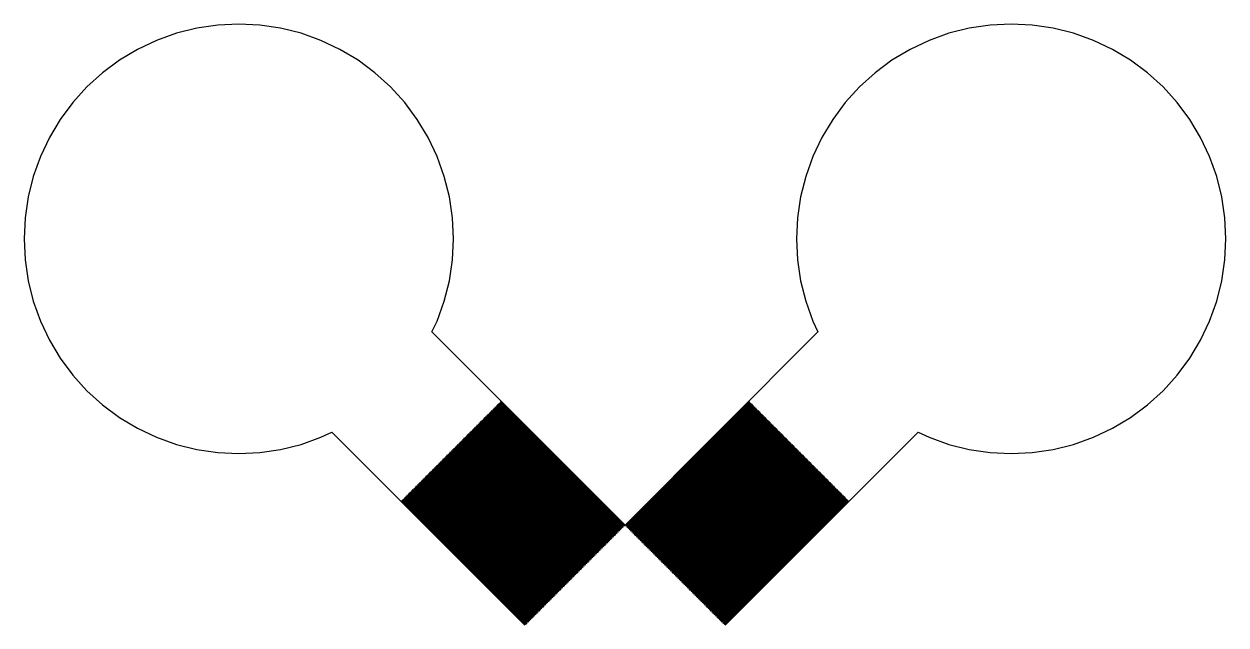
# Model space of a CAD drawing. Extents: x -73 to 181, y -8 to 80.
# Drawn here: x 92 to 106, y 9 to 16 of the extents above; entities that cross this region are included whole.
import ezdxf

# ---------------------------------------------------------------- set-up
doc = ezdxf.new("R2010")
doc.units = 0

msp = doc.modelspace()

# ---------------------------------------------------------------- linework, layer by layer
for p, q in [((94.2578, 15.9851), (94.0151, 15.9491)), ((94.5028, 15.9972), (94.2578, 15.9851)), ((94.7478, 15.9851), (94.5028, 15.9972)), ((94.9905, 15.9491), (94.7478, 15.9851)), ((103.252, 15.9851), (103.009, 15.9491)), ((103.497, 15.9972), (103.252, 15.9851)), ((103.742, 15.9851), (103.497, 15.9972)), ((103.985, 15.9491), (103.742, 15.9851)), ((93.7771, 15.8895), (93.5461, 15.8069)), ((94.0151, 15.9491), (93.7771, 15.8895)), ((95.2285, 15.8895), (94.9905, 15.9491)), ((95.4595, 15.8069), (95.2285, 15.8895)), ((102.771, 15.8895), (102.54, 15.8069)), ((103.009, 15.9491), (102.771, 15.8895)), ((104.223, 15.8895), (103.985, 15.9491)), ((104.454, 15.8069), (104.223, 15.8895)), ((93.3243, 15.702), (93.1139, 15.5759)), ((93.5461, 15.8069), (93.3243, 15.702)), ((95.6813, 15.702), (95.4595, 15.8069)), ((95.8917, 15.5759), (95.6813, 15.702)), ((102.319, 15.702), (102.108, 15.5759)), ((102.54, 15.8069), (102.319, 15.702)), ((104.676, 15.702), (104.454, 15.8069)), ((104.886, 15.5759), (104.676, 15.702)), ((93.1139, 15.5759), (92.9168, 15.4297)), ((96.0888, 15.4297), (95.8917, 15.5759)), ((102.108, 15.5759), (101.911, 15.4297)), ((105.083, 15.4297), (104.886, 15.5759)), ((92.9168, 15.4297), (92.735, 15.265)), ((96.2706, 15.265), (96.0888, 15.4297)), ((101.911, 15.4297), (101.729, 15.265)), ((105.265, 15.265), (105.083, 15.4297)), ((92.735, 15.265), (92.5703, 15.0832)), ((96.4353, 15.0832), (96.2706, 15.265)), ((101.729, 15.265), (101.565, 15.0832)), ((105.43, 15.0832), (105.265, 15.265)), ((92.5703, 15.0832), (92.4241, 14.8861)), ((96.5815, 14.8861), (96.4353, 15.0832)), ((101.565, 15.0832), (101.419, 14.8861)), ((105.576, 14.8861), (105.43, 15.0832)), ((92.4241, 14.8861), (92.298, 14.6757)), ((96.7076, 14.6757), (96.5815, 14.8861)), ((101.419, 14.8861), (101.292, 14.6757)), ((105.702, 14.6757), (105.576, 14.8861)), ((92.298, 14.6757), (92.1931, 14.4539)), ((96.8125, 14.4539), (96.7076, 14.6757)), ((101.292, 14.6757), (101.188, 14.4539)), ((105.807, 14.4539), (105.702, 14.6757)), ((92.1931, 14.4539), (92.1105, 14.2229)), ((96.8951, 14.2229), (96.8125, 14.4539)), ((101.188, 14.4539), (101.105, 14.2229)), ((105.89, 14.2229), (105.807, 14.4539)), ((92.1105, 14.2229), (92.0508, 13.9849)), ((96.9547, 13.9849), (96.8951, 14.2229)), ((101.105, 14.2229), (101.045, 13.9849)), ((105.949, 13.9849), (105.89, 14.2229)), ((92.0508, 13.9849), (92.0148, 13.7422)), ((96.9908, 13.7422), (96.9547, 13.9849)), ((101.045, 13.9849), (101.009, 13.7422)), ((105.985, 13.7422), (105.949, 13.9849)), ((92.0148, 13.7422), (92.0028, 13.4972)), ((97.0028, 13.4972), (96.9908, 13.7422)), ((101.009, 13.7422), (100.997, 13.4972)), ((105.997, 13.4972), (105.985, 13.7422)), ((92.0028, 13.4972), (92.0148, 13.2521)), ((96.9908, 13.2521), (97.0028, 13.4972)), ((100.997, 13.4972), (101.009, 13.2521)), ((105.985, 13.2521), (105.997, 13.4972)), ((92.0148, 13.2521), (92.0508, 13.0095)), ((96.9548, 13.0094), (96.9908, 13.2521)), ((101.009, 13.2521), (101.045, 13.0094)), ((105.949, 13.0095), (105.985, 13.2521)), ((92.0508, 13.0095), (92.1105, 12.7715)), ((96.8951, 12.7715), (96.9548, 13.0094)), ((101.045, 13.0094), (101.105, 12.7715)), ((105.89, 12.7715), (105.949, 13.0095)), ((92.1105, 12.7715), (92.1931, 12.5405)), ((96.8125, 12.5405), (96.8951, 12.7715)), ((101.105, 12.7715), (101.188, 12.5405)), ((105.807, 12.5405), (105.89, 12.7715)), ((92.1931, 12.5405), (92.298, 12.3187)), ((96.7527, 12.414), (96.8125, 12.5405)), ((101.188, 12.5405), (101.247, 12.414)), ((105.702, 12.3187), (105.807, 12.5405)), ((92.298, 12.3187), (92.4241, 12.1083)), ((99, 10.1667), (96.7527, 12.414)), ((101.247, 12.414), (99, 10.1667)), ((105.576, 12.1083), (105.702, 12.3187)), ((92.4241, 12.1083), (92.5703, 11.9112)), ((105.43, 11.9112), (105.576, 12.1083)), ((92.5703, 11.9112), (92.735, 11.7294)), ((105.265, 11.7294), (105.43, 11.9112)), ((92.735, 11.7294), (92.9168, 11.5647)), ((105.083, 11.5647), (105.265, 11.7294)), ((92.9168, 11.5647), (93.1139, 11.4185)), ((97.4323, 11.4798), (97.4394, 11.4869)), ((98.8727, 10.0394), (97.4323, 11.4798)), ((97.4394, 11.4869), (98.8798, 10.0465)), ((97.4465, 11.494), (97.4535, 11.501)), ((98.8869, 10.0536), (97.4465, 11.494)), ((97.4535, 11.501), (98.8939, 10.0606)), ((97.4606, 11.5081), (97.4677, 11.5152)), ((98.901, 10.0677), (97.4606, 11.5081)), ((97.4677, 11.5152), (98.9081, 10.0748)), ((97.4747, 11.5222), (97.4818, 11.5293)), ((98.9151, 10.0818), (97.4747, 11.5222)), ((97.4818, 11.5293), (98.9222, 10.0889)), ((97.4889, 11.5364), (97.496, 11.5434)), ((98.9293, 10.096), (97.4889, 11.5364)), ((97.496, 11.5434), (98.9363, 10.1031)), ((97.5031, 11.5505), (97.5101, 11.5576)), ((98.9434, 10.1101), (97.5031, 11.5505)), ((97.5101, 11.5576), (98.9505, 10.1172)), ((97.5172, 11.5647), (97.5243, 11.5717)), ((98.9576, 10.1243), (97.5172, 11.5647)), ((97.5243, 11.5717), (98.9646, 10.1314)), ((97.5313, 11.5788), (97.5384, 11.5859)), ((98.9717, 10.1384), (97.5313, 11.5788)), ((97.5384, 11.5859), (98.9788, 10.1455)), ((97.5455, 11.5929), (97.5525, 11.6)), ((98.9858, 10.1526), (97.5455, 11.5929)), ((97.5525, 11.6), (98.9929, 10.1596)), ((99.0071, 10.1596), (100.447, 11.6)), ((100.455, 11.5929), (99.0141, 10.1526)), ((99.0212, 10.1455), (100.462, 11.5859)), ((100.469, 11.5788), (99.0283, 10.1384)), ((99.0354, 10.1314), (100.476, 11.5717)), ((100.483, 11.5647), (99.0424, 10.1243)), ((99.0495, 10.1172), (100.49, 11.5576)), ((100.497, 11.5505), (99.0566, 10.1101)), ((99.0636, 10.1031), (100.504, 11.5434)), ((100.511, 11.5364), (99.0707, 10.096)), ((99.0778, 10.0889), (100.518, 11.5293)), ((100.525, 11.5222), (99.0849, 10.0818)), ((99.0919, 10.0748), (100.532, 11.5152)), ((100.539, 11.5081), (99.099, 10.0677)), ((99.1061, 10.0606), (100.546, 11.501)), ((100.554, 11.494), (99.1131, 10.0536)), ((99.1202, 10.0465), (100.561, 11.4869)), ((100.568, 11.4798), (99.1273, 10.0394)), ((100.447, 11.6), (100.455, 11.5929)), ((100.462, 11.5859), (100.469, 11.5788)), ((100.476, 11.5717), (100.483, 11.5647)), ((100.49, 11.5576), (100.497, 11.5505)), ((100.504, 11.5434), (100.511, 11.5364)), ((100.518, 11.5293), (100.525, 11.5222)), ((100.532, 11.5152), (100.539, 11.5081)), ((100.546, 11.501), (100.554, 11.494)), ((100.561, 11.4869), (100.568, 11.4798)), ((104.886, 11.4185), (105.083, 11.5647)), ((93.1139, 11.4185), (93.3243, 11.2924)), ((97.2909, 11.3384), (97.298, 11.3455)), ((98.7313, 9.89801), (97.2909, 11.3384)), ((97.298, 11.3455), (98.7384, 9.90508)), ((97.3051, 11.3525), (97.3121, 11.3596)), ((98.7454, 9.91216), (97.3051, 11.3525)), ((97.3121, 11.3596), (98.7525, 9.91922)), ((97.3192, 11.3667), (97.3263, 11.3737)), ((98.7596, 9.92628), (97.3192, 11.3667)), ((97.3263, 11.3737), (98.7666, 9.93336)), ((97.3333, 11.3808), (97.3404, 11.3879)), ((98.7737, 9.94043), (97.3333, 11.3808)), ((97.3404, 11.3879), (98.7808, 9.94751)), ((97.3475, 11.395), (97.3546, 11.402)), ((98.7879, 9.95457), (97.3475, 11.395)), ((97.3546, 11.402), (98.7949, 9.96165)), ((97.3616, 11.4091), (97.3687, 11.4162)), ((98.802, 9.96872), (97.3616, 11.4091)), ((97.3687, 11.4162), (98.8091, 9.9758)), ((97.3758, 11.4232), (97.3828, 11.4303)), ((98.8161, 9.98286), (97.3758, 11.4232)), ((97.3828, 11.4303), (98.8232, 9.98994)), ((97.3899, 11.4374), (97.397, 11.4444)), ((98.8303, 9.99701), (97.3899, 11.4374)), ((97.397, 11.4444), (98.8374, 10.0041)), ((97.4041, 11.4515), (97.4111, 11.4586)), ((98.8444, 10.0112), (97.4041, 11.4515)), ((97.4111, 11.4586), (98.8515, 10.0182)), ((97.4182, 11.4657), (97.4253, 11.4727)), ((98.8586, 10.0253), (97.4182, 11.4657)), ((97.4253, 11.4727), (98.8656, 10.0324)), ((99.1343, 10.0324), (100.575, 11.4727)), ((100.582, 11.4657), (99.1414, 10.0253)), ((99.1485, 10.0182), (100.589, 11.4586)), ((100.596, 11.4515), (99.1556, 10.0112)), ((99.1626, 10.0041), (100.603, 11.4444)), ((100.61, 11.4374), (99.1697, 9.99701)), ((99.1768, 9.98994), (100.617, 11.4303)), ((100.624, 11.4232), (99.1839, 9.98286)), ((99.1909, 9.9758), (100.631, 11.4162)), ((100.638, 11.4091), (99.198, 9.96872)), ((99.2051, 9.96165), (100.645, 11.402)), ((100.653, 11.395), (99.2121, 9.95457)), ((99.2192, 9.94751), (100.66, 11.3879)), ((100.667, 11.3808), (99.2263, 9.94043)), ((99.2333, 9.93336), (100.674, 11.3737)), ((100.681, 11.3667), (99.2404, 9.92628)), ((99.2475, 9.91922), (100.688, 11.3596)), ((100.695, 11.3525), (99.2545, 9.91216)), ((99.2616, 9.90508), (100.702, 11.3455)), ((100.709, 11.3384), (99.2687, 9.89801)), ((100.575, 11.4727), (100.582, 11.4657)), ((100.589, 11.4586), (100.596, 11.4515)), ((100.603, 11.4444), (100.61, 11.4374)), ((100.617, 11.4303), (100.624, 11.4232)), ((100.631, 11.4162), (100.638, 11.4091)), ((100.645, 11.402), (100.653, 11.395)), ((100.66, 11.3879), (100.667, 11.3808)), ((100.674, 11.3737), (100.681, 11.3667)), ((100.688, 11.3596), (100.695, 11.3525)), ((100.702, 11.3455), (100.709, 11.3384)), ((104.676, 11.2924), (104.886, 11.4185)), ((93.3243, 11.2924), (93.5461, 11.1875)), ((95.4595, 11.1875), (95.586, 11.2473)), ((95.586, 11.2473), (97.8333, 9)), ((97.1495, 11.197), (97.1566, 11.204)), ((98.5899, 9.75659), (97.1495, 11.197)), ((97.1566, 11.204), (98.5969, 9.76366)), ((97.1636, 11.2111), (97.1707, 11.2182)), ((98.604, 9.77074), (97.1636, 11.2111)), ((97.1707, 11.2182), (98.6111, 9.7778)), ((97.1778, 11.2253), (97.1848, 11.2323)), ((98.6181, 9.78487), (97.1778, 11.2253)), ((97.1848, 11.2323), (98.6252, 9.79195)), ((97.1919, 11.2394), (97.199, 11.2465)), ((98.6323, 9.79901), (97.1919, 11.2394)), ((97.199, 11.2465), (98.6394, 9.80608)), ((97.2061, 11.2535), (97.2131, 11.2606)), ((98.6464, 9.81316), (97.2061, 11.2535)), ((97.2131, 11.2606), (98.6535, 9.82022)), ((97.2202, 11.2677), (97.2273, 11.2747)), ((98.6606, 9.8273), (97.2202, 11.2677)), ((97.2273, 11.2747), (98.6676, 9.83437)), ((97.2343, 11.2818), (97.2414, 11.2889)), ((98.6747, 9.84145), (97.2343, 11.2818)), ((97.2414, 11.2889), (98.6818, 9.84851)), ((97.2485, 11.296), (97.2556, 11.303)), ((98.6889, 9.85559), (97.2485, 11.296)), ((97.2556, 11.303), (98.6959, 9.86266)), ((97.2626, 11.3101), (97.2697, 11.3172)), ((98.703, 9.86974), (97.2626, 11.3101)), ((97.2697, 11.3172), (98.7101, 9.8768)), ((97.2768, 11.3242), (97.2838, 11.3313)), ((98.7171, 9.88387), (97.2768, 11.3242)), ((97.2838, 11.3313), (98.7242, 9.89095)), ((99.2758, 9.89095), (100.716, 11.3313)), ((100.723, 11.3242), (99.2828, 9.88387)), ((99.2899, 9.8768), (100.73, 11.3172)), ((100.737, 11.3101), (99.297, 9.86974)), ((99.304, 9.86266), (100.744, 11.303)), ((100.751, 11.296), (99.3111, 9.85559)), ((99.3182, 9.84851), (100.759, 11.2889)), ((100.766, 11.2818), (99.3253, 9.84145)), ((99.3323, 9.83437), (100.773, 11.2747)), ((100.78, 11.2677), (99.3394, 9.8273)), ((99.3465, 9.82022), (100.787, 11.2606)), ((100.794, 11.2535), (99.3535, 9.81316)), ((99.3606, 9.80608), (100.801, 11.2465)), ((100.808, 11.2394), (99.3677, 9.79901)), ((99.3748, 9.79195), (100.815, 11.2323)), ((100.822, 11.2253), (99.3818, 9.78487)), ((99.3889, 9.7778), (100.829, 11.2182)), ((100.836, 11.2111), (99.396, 9.77074)), ((99.403, 9.76366), (100.843, 11.204)), ((100.85, 11.197), (99.4101, 9.75659)), ((100.167, 9), (102.414, 11.2473)), ((100.716, 11.3313), (100.723, 11.3242)), ((100.73, 11.3172), (100.737, 11.3101)), ((100.744, 11.303), (100.751, 11.296)), ((100.759, 11.2889), (100.766, 11.2818)), ((100.773, 11.2747), (100.78, 11.2677)), ((100.787, 11.2606), (100.794, 11.2535)), ((100.801, 11.2465), (100.808, 11.2394)), ((100.815, 11.2323), (100.822, 11.2253)), ((100.829, 11.2182), (100.836, 11.2111)), ((100.843, 11.204), (100.85, 11.197)), ((102.414, 11.2473), (102.54, 11.1875)), ((104.454, 11.1875), (104.676, 11.2924)), ((93.5461, 11.1875), (93.7771, 11.1048)), ((93.7771, 11.1048), (94.0151, 11.0452)), ((94.9905, 11.0452), (95.2285, 11.1048)), ((95.2285, 11.1048), (95.4595, 11.1875)), ((97.0081, 11.0556), (97.0151, 11.0626)), ((98.4485, 9.61517), (97.0081, 11.0556)), ((97.0151, 11.0626), (98.4555, 9.62224)), ((97.0222, 11.0697), (97.0293, 11.0768)), ((98.4626, 9.6293), (97.0222, 11.0697)), ((97.0293, 11.0768), (98.4697, 9.63638)), ((97.0363, 11.0838), (97.0434, 11.0909)), ((98.4767, 9.64345), (97.0363, 11.0838)), ((97.0434, 11.0909), (98.4838, 9.65051)), ((97.0505, 11.098), (97.0576, 11.105)), ((98.4909, 9.65759), (97.0505, 11.098)), ((97.0576, 11.105), (98.4979, 9.66466)), ((97.0646, 11.1121), (97.0717, 11.1192)), ((98.505, 9.67174), (97.0646, 11.1121)), ((97.0717, 11.1192), (98.5121, 9.6788)), ((97.0788, 11.1263), (97.0859, 11.1333)), ((98.5191, 9.68588), (97.0788, 11.1263)), ((97.0859, 11.1333), (98.5262, 9.69295)), ((97.0929, 11.1404), (97.1, 11.1475)), ((98.5333, 9.70003), (97.0929, 11.1404)), ((97.1, 11.1475), (98.5404, 9.70709)), ((97.1071, 11.1545), (97.1141, 11.1616)), ((98.5474, 9.71417), (97.1071, 11.1545)), ((97.1141, 11.1616), (98.5545, 9.72124)), ((97.1212, 11.1687), (97.1283, 11.1758)), ((98.5616, 9.7283), (97.1212, 11.1687)), ((97.1283, 11.1758), (98.5686, 9.73538)), ((97.1353, 11.1828), (97.1424, 11.1899)), ((98.5757, 9.74245), (97.1353, 11.1828)), ((97.1424, 11.1899), (98.5828, 9.74951)), ((99.4172, 9.74951), (100.858, 11.1899)), ((100.865, 11.1828), (99.4243, 9.74245)), ((99.4313, 9.73538), (100.872, 11.1758)), ((100.879, 11.1687), (99.4384, 9.7283)), ((99.4455, 9.72124), (100.886, 11.1616)), ((100.893, 11.1545), (99.4525, 9.71417)), ((99.4596, 9.70709), (100.9, 11.1475)), ((100.907, 11.1404), (99.4667, 9.70003)), ((99.4738, 9.69295), (100.914, 11.1333)), ((100.921, 11.1263), (99.4808, 9.68588)), ((99.4879, 9.6788), (100.928, 11.1192)), ((100.935, 11.1121), (99.495, 9.67174)), ((99.502, 9.66466), (100.942, 11.105)), ((100.949, 11.098), (99.5091, 9.65759)), ((99.5162, 9.65051), (100.957, 11.0909)), ((100.964, 11.0838), (99.5233, 9.64345)), ((99.5303, 9.63638), (100.971, 11.0768)), ((100.978, 11.0697), (99.5374, 9.6293)), ((99.5445, 9.62224), (100.985, 11.0626)), ((100.992, 11.0556), (99.5515, 9.61517)), ((100.858, 11.1899), (100.865, 11.1828)), ((100.872, 11.1758), (100.879, 11.1687)), ((100.886, 11.1616), (100.893, 11.1545)), ((100.9, 11.1475), (100.907, 11.1404)), ((100.914, 11.1333), (100.921, 11.1263)), ((100.928, 11.1192), (100.935, 11.1121)), ((100.942, 11.105), (100.949, 11.098)), ((100.957, 11.0909), (100.964, 11.0838)), ((100.971, 11.0768), (100.978, 11.0697)), ((100.985, 11.0626), (100.992, 11.0556)), ((102.54, 11.1875), (102.771, 11.1048)), ((102.771, 11.1048), (103.009, 11.0452)), ((103.985, 11.0452), (104.223, 11.1048)), ((104.223, 11.1048), (104.454, 11.1875)), ((94.0151, 11.0452), (94.2578, 11.0092)), ((94.2578, 11.0092), (94.5028, 10.9972)), ((94.5028, 10.9972), (94.7479, 11.0092)), ((94.7479, 11.0092), (94.9905, 11.0452)), ((96.8667, 10.9141), (96.8737, 10.9212)), ((96.8737, 10.9212), (98.3141, 9.48083)), ((96.8808, 10.9283), (96.8879, 10.9353)), ((98.3212, 9.4879), (96.8808, 10.9283)), ((96.8879, 10.9353), (98.3282, 9.49496)), ((96.8949, 10.9424), (96.902, 10.9495)), ((98.3353, 9.50204), (96.8949, 10.9424)), ((96.902, 10.9495), (98.3424, 9.50911)), ((96.9091, 10.9566), (96.9162, 10.9636)), ((98.3495, 9.51619), (96.9091, 10.9566)), ((96.9162, 10.9636), (98.3565, 9.52325)), ((96.9232, 10.9707), (96.9303, 10.9778)), ((98.3636, 9.53032), (96.9232, 10.9707)), ((96.9303, 10.9778), (98.3707, 9.5374)), ((96.9374, 10.9848), (96.9444, 10.9919)), ((98.3777, 9.54446), (96.9374, 10.9848)), ((96.9444, 10.9919), (98.3848, 9.55153)), ((96.9515, 10.999), (96.9586, 11.0061)), ((98.3919, 9.55861), (96.9515, 10.999)), ((96.9586, 11.0061), (98.399, 9.56567)), ((96.9657, 11.0131), (96.9727, 11.0202)), ((98.406, 9.57275), (96.9657, 11.0131)), ((96.9727, 11.0202), (98.4131, 9.57982)), ((96.9798, 11.0273), (96.9869, 11.0343)), ((98.4202, 9.58688), (96.9798, 11.0273)), ((96.9869, 11.0343), (98.4272, 9.59396)), ((96.9939, 11.0414), (97.001, 11.0485)), ((98.4343, 9.60103), (96.9939, 11.0414)), ((97.001, 11.0485), (98.4414, 9.60809)), ((99.5586, 9.60809), (100.999, 11.0485)), ((101.006, 11.0414), (99.5657, 9.60103)), ((99.5728, 9.59396), (101.013, 11.0343)), ((101.02, 11.0273), (99.5798, 9.58688)), ((99.5869, 9.57982), (101.027, 11.0202)), ((101.034, 11.0131), (99.594, 9.57275)), ((99.601, 9.56567), (101.041, 11.0061)), ((101.048, 10.999), (99.6081, 9.55861)), ((99.6152, 9.55153), (101.056, 10.9919)), ((101.063, 10.9848), (99.6222, 9.54446)), ((99.6293, 9.5374), (101.07, 10.9778)), ((101.077, 10.9707), (99.6364, 9.53032)), ((99.6434, 9.52325), (101.084, 10.9636)), ((101.091, 10.9566), (99.6505, 9.51619)), ((99.6576, 9.50911), (101.098, 10.9495)), ((101.105, 10.9424), (99.6647, 9.50204)), ((99.6717, 9.49496), (101.112, 10.9353)), ((101.119, 10.9283), (99.6788, 9.4879)), ((99.6859, 9.48083), (101.126, 10.9212)), ((100.999, 11.0485), (101.006, 11.0414)), ((101.013, 11.0343), (101.02, 11.0273)), ((101.027, 11.0202), (101.034, 11.0131)), ((101.041, 11.0061), (101.048, 10.999)), ((101.056, 10.9919), (101.063, 10.9848)), ((101.07, 10.9778), (101.077, 10.9707)), ((101.084, 10.9636), (101.091, 10.9566)), ((101.098, 10.9495), (101.105, 10.9424)), ((101.112, 10.9353), (101.119, 10.9283)), ((101.126, 10.9212), (101.133, 10.9141)), ((103.009, 11.0452), (103.252, 11.0092)), ((103.252, 11.0092), (103.497, 10.9972)), ((103.497, 10.9972), (103.742, 11.0092)), ((103.742, 11.0092), (103.985, 11.0452)), ((96.7252, 10.7727), (96.7323, 10.7798)), ((96.7323, 10.7798), (98.1727, 9.33942)), ((96.7394, 10.7868), (96.7464, 10.7939)), ((98.1798, 9.34648), (96.7394, 10.7868)), ((96.7464, 10.7939), (98.1868, 9.35355)), ((96.7535, 10.801), (96.7606, 10.8081)), ((98.1939, 9.36063), (96.7535, 10.801)), ((96.7606, 10.8081), (98.201, 9.36769)), ((96.7677, 10.8151), (96.7747, 10.8222)), ((98.208, 9.37476), (96.7677, 10.8151)), ((96.7747, 10.8222), (98.2151, 9.38184)), ((96.7818, 10.8293), (96.7889, 10.8363)), ((98.2222, 9.3889), (96.7818, 10.8293)), ((96.7889, 10.8363), (98.2292, 9.39597)), ((96.7959, 10.8434), (96.803, 10.8505)), ((98.2363, 9.40305), (96.7959, 10.8434)), ((96.803, 10.8505), (98.2434, 9.41011)), ((96.8101, 10.8576), (96.8172, 10.8646)), ((98.2505, 9.41719), (96.8101, 10.8576)), ((96.8172, 10.8646), (98.2575, 9.42426)), ((96.8242, 10.8717), (96.8313, 10.8788)), ((98.2646, 9.43134), (96.8242, 10.8717)), ((96.8313, 10.8788), (98.2717, 9.4384)), ((96.8384, 10.8858), (96.8454, 10.8929)), ((98.2787, 9.44548), (96.8384, 10.8858)), ((96.8454, 10.8929), (98.2858, 9.45255)), ((96.8525, 10.9), (96.8596, 10.9071)), ((98.2929, 9.45963), (96.8525, 10.9)), ((96.8596, 10.9071), (98.3, 9.46669)), ((98.307, 9.47375), (96.8667, 10.9141)), ((101.133, 10.9141), (99.6929, 9.47375)), ((99.7, 9.46669), (101.14, 10.9071)), ((101.147, 10.9), (99.7071, 9.45963)), ((99.7142, 9.45255), (101.155, 10.8929)), ((101.162, 10.8858), (99.7212, 9.44548)), ((99.7283, 9.4384), (101.169, 10.8788)), ((101.176, 10.8717), (99.7354, 9.43134)), ((99.7424, 9.42426), (101.183, 10.8646)), ((101.19, 10.8576), (99.7495, 9.41719)), ((99.7566, 9.41011), (101.197, 10.8505)), ((101.204, 10.8434), (99.7637, 9.40305)), ((99.7707, 9.39597), (101.211, 10.8363)), ((101.218, 10.8293), (99.7778, 9.3889)), ((99.7849, 9.38184), (101.225, 10.8222)), ((101.232, 10.8151), (99.7919, 9.37476)), ((99.799, 9.36769), (101.239, 10.8081)), ((101.246, 10.801), (99.8061, 9.36063)), ((99.8132, 9.35355), (101.254, 10.7939)), ((101.261, 10.7868), (99.8202, 9.34648)), ((99.8273, 9.33942), (101.268, 10.7798)), ((101.14, 10.9071), (101.147, 10.9)), ((101.155, 10.8929), (101.162, 10.8858)), ((101.169, 10.8788), (101.176, 10.8717)), ((101.183, 10.8646), (101.19, 10.8576)), ((101.197, 10.8505), (101.204, 10.8434)), ((101.211, 10.8363), (101.218, 10.8293)), ((101.225, 10.8222), (101.232, 10.8151)), ((101.239, 10.8081), (101.246, 10.801)), ((101.254, 10.7939), (101.261, 10.7868)), ((101.268, 10.7798), (101.275, 10.7727)), ((96.5838, 10.6313), (96.5909, 10.6384)), ((96.5909, 10.6384), (98.0313, 9.19798)), ((96.598, 10.6454), (96.605, 10.6525)), ((98.0383, 9.20506), (96.598, 10.6454)), ((96.605, 10.6525), (98.0454, 9.21213)), ((96.6121, 10.6596), (96.6192, 10.6667)), ((98.0525, 9.21919), (96.6121, 10.6596)), ((96.6192, 10.6667), (98.0596, 9.22627)), ((96.6262, 10.6737), (96.6333, 10.6808)), ((98.0666, 9.23334), (96.6262, 10.6737)), ((96.6333, 10.6808), (98.0737, 9.24042)), ((96.6404, 10.6879), (96.6474, 10.6949)), ((98.0808, 9.24748), (96.6404, 10.6879)), ((96.6474, 10.6949), (98.0878, 9.25455)), ((96.6545, 10.702), (96.6616, 10.7091)), ((98.0949, 9.26163), (96.6545, 10.702)), ((96.6616, 10.7091), (98.102, 9.26869)), ((96.6687, 10.7161), (96.6757, 10.7232)), ((98.109, 9.27576), (96.6687, 10.7161)), ((96.6757, 10.7232), (98.1161, 9.28284)), ((96.6828, 10.7303), (96.6899, 10.7374)), ((98.1232, 9.2899), (96.6828, 10.7303)), ((96.6899, 10.7374), (98.1302, 9.29698)), ((96.697, 10.7444), (96.704, 10.7515)), ((98.1373, 9.30405), (96.697, 10.7444)), ((96.704, 10.7515), (98.1444, 9.31113)), ((96.7111, 10.7586), (96.7182, 10.7656)), ((98.1515, 9.31819), (96.7111, 10.7586)), ((96.7182, 10.7656), (98.1585, 9.32527)), ((98.1656, 9.33234), (96.7252, 10.7727)), ((101.275, 10.7727), (99.8344, 9.33234)), ((99.8414, 9.32527), (101.282, 10.7656)), ((101.289, 10.7586), (99.8485, 9.31819)), ((99.8556, 9.31113), (101.296, 10.7515)), ((101.303, 10.7444), (99.8627, 9.30405)), ((99.8697, 9.29698), (101.31, 10.7374)), ((101.317, 10.7303), (99.8768, 9.2899)), ((99.8839, 9.28284), (101.324, 10.7232)), ((101.331, 10.7161), (99.8909, 9.27576)), ((99.898, 9.26869), (101.338, 10.7091)), ((101.345, 10.702), (99.9051, 9.26163)), ((99.9122, 9.25455), (101.353, 10.6949)), ((101.36, 10.6879), (99.9192, 9.24748)), ((99.9263, 9.24042), (101.367, 10.6808)), ((101.374, 10.6737), (99.9334, 9.23334)), ((99.9404, 9.22627), (101.381, 10.6667)), ((101.388, 10.6596), (99.9475, 9.21919)), ((99.9546, 9.21213), (101.395, 10.6525)), ((101.402, 10.6454), (99.9617, 9.20506)), ((99.9687, 9.19798), (101.409, 10.6384)), ((101.282, 10.7656), (101.289, 10.7586)), ((101.296, 10.7515), (101.303, 10.7444)), ((101.31, 10.7374), (101.317, 10.7303)), ((101.324, 10.7232), (101.331, 10.7161)), ((101.338, 10.7091), (101.345, 10.702)), ((101.353, 10.6949), (101.36, 10.6879)), ((101.367, 10.6808), (101.374, 10.6737)), ((101.381, 10.6667), (101.388, 10.6596)), ((101.395, 10.6525), (101.402, 10.6454)), ((101.409, 10.6384), (101.416, 10.6313)), ((96.4424, 10.4899), (96.4495, 10.4969)), ((96.4495, 10.4969), (97.8898, 9.05656)), ((96.4565, 10.504), (96.4636, 10.5111)), ((97.8969, 9.06364), (96.4565, 10.504)), ((96.4636, 10.5111), (97.904, 9.07071)), ((96.4707, 10.5182), (96.4778, 10.5252)), ((97.9111, 9.07777), (96.4707, 10.5182)), ((96.4778, 10.5252), (97.9181, 9.08485)), ((96.4848, 10.5323), (96.4919, 10.5394)), ((97.9252, 9.09192), (96.4848, 10.5323)), ((96.4919, 10.5394), (97.9323, 9.09898)), ((96.499, 10.5464), (96.506, 10.5535)), ((97.9393, 9.10606), (96.499, 10.5464)), ((96.506, 10.5535), (97.9464, 9.11313)), ((96.5131, 10.5606), (96.5202, 10.5677)), ((97.9535, 9.12019), (96.5131, 10.5606)), ((96.5202, 10.5677), (97.9606, 9.12727)), ((96.5272, 10.5747), (96.5343, 10.5818)), ((97.9676, 9.13434), (96.5272, 10.5747)), ((96.5343, 10.5818), (97.9747, 9.14142)), ((96.5414, 10.5889), (96.5485, 10.5959)), ((97.9818, 9.14848), (96.5414, 10.5889)), ((96.5485, 10.5959), (97.9888, 9.15556)), ((96.5555, 10.603), (96.5626, 10.6101)), ((97.9959, 9.16263), (96.5555, 10.603)), ((96.5626, 10.6101), (98.003, 9.16971)), ((96.5697, 10.6171), (96.5768, 10.6242)), ((98.01, 9.17677), (96.5697, 10.6171)), ((96.5768, 10.6242), (98.0171, 9.18385)), ((98.0242, 9.19092), (96.5838, 10.6313)), ((101.416, 10.6313), (99.9758, 9.19092)), ((99.9829, 9.18385), (101.423, 10.6242)), ((101.43, 10.6171), (99.9899, 9.17677)), ((99.997, 9.16971), (101.437, 10.6101)), ((101.444, 10.603), (100.004, 9.16263)), ((100.011, 9.15556), (101.452, 10.5959)), ((101.459, 10.5889), (100.018, 9.14848)), ((100.025, 9.14142), (101.466, 10.5818)), ((101.473, 10.5747), (100.032, 9.13434)), ((100.039, 9.12727), (101.48, 10.5677)), ((101.487, 10.5606), (100.047, 9.12019)), ((100.054, 9.11313), (101.494, 10.5535)), ((101.501, 10.5464), (100.061, 9.10606)), ((100.068, 9.09898), (101.508, 10.5394)), ((101.515, 10.5323), (100.075, 9.09192)), ((100.082, 9.08485), (101.522, 10.5252)), ((101.529, 10.5182), (100.089, 9.07777)), ((100.096, 9.07071), (101.536, 10.5111)), ((101.543, 10.504), (100.103, 9.06364)), ((100.11, 9.05656), (101.551, 10.4969)), ((101.423, 10.6242), (101.43, 10.6171)), ((101.437, 10.6101), (101.444, 10.603)), ((101.452, 10.5959), (101.459, 10.5889)), ((101.466, 10.5818), (101.473, 10.5747)), ((101.48, 10.5677), (101.487, 10.5606)), ((101.494, 10.5535), (101.501, 10.5464)), ((101.508, 10.5394), (101.515, 10.5323)), ((101.522, 10.5252), (101.529, 10.5182)), ((101.536, 10.5111), (101.543, 10.504)), ((101.551, 10.4969), (101.558, 10.4899)), ((96.4, 10.4474), (96.407, 10.4545)), ((97.8403, 9.00706), (96.4, 10.4474)), ((96.407, 10.4545), (97.8474, 9.01414)), ((96.4141, 10.4616), (96.4212, 10.4687)), ((97.8545, 9.02121), (96.4141, 10.4616)), ((96.4212, 10.4687), (97.8616, 9.02829)), ((96.4283, 10.4757), (96.4353, 10.4828)), ((97.8686, 9.03535), (96.4283, 10.4757)), ((96.4353, 10.4828), (97.8757, 9.04242)), ((97.8828, 9.0495), (96.4424, 10.4899)), ((101.558, 10.4899), (100.117, 9.0495)), ((100.124, 9.04242), (101.565, 10.4828)), ((101.572, 10.4757), (100.131, 9.03535)), ((100.138, 9.02829), (101.579, 10.4687)), ((101.586, 10.4616), (100.146, 9.02121)), ((100.153, 9.01414), (101.593, 10.4545)), ((101.6, 10.4474), (100.16, 9.00706)), ((101.565, 10.4828), (101.572, 10.4757)), ((101.579, 10.4687), (101.586, 10.4616)), ((101.593, 10.4545), (101.6, 10.4474)), ((98.9222, 10.0889), (98.9151, 10.0818)), ((98.9363, 10.1031), (98.9293, 10.096)), ((98.9505, 10.1172), (98.9434, 10.1101)), ((98.9646, 10.1314), (98.9576, 10.1243)), ((98.9788, 10.1455), (98.9717, 10.1384)), ((98.9929, 10.1596), (98.9858, 10.1526)), ((99.0141, 10.1526), (99.0071, 10.1596)), ((99.0283, 10.1384), (99.0212, 10.1455)), ((99.0424, 10.1243), (99.0354, 10.1314)), ((99.0566, 10.1101), (99.0495, 10.1172)), ((99.0707, 10.096), (99.0636, 10.1031)), ((99.0849, 10.0818), (99.0778, 10.0889)), ((98.7808, 9.94751), (98.7737, 9.94043)), ((98.7949, 9.96165), (98.7879, 9.95457)), ((98.8091, 9.9758), (98.802, 9.96872)), ((98.8232, 9.98994), (98.8161, 9.98286)), ((98.8374, 10.0041), (98.8303, 9.99701)), ((98.8515, 10.0182), (98.8444, 10.0112)), ((98.8656, 10.0324), (98.8586, 10.0253)), ((98.8798, 10.0465), (98.8727, 10.0394)), ((98.8939, 10.0606), (98.8869, 10.0536)), ((98.9081, 10.0748), (98.901, 10.0677)), ((99.099, 10.0677), (99.0919, 10.0748)), ((99.1131, 10.0536), (99.1061, 10.0606)), ((99.1273, 10.0394), (99.1202, 10.0465)), ((99.1414, 10.0253), (99.1343, 10.0324)), ((99.1556, 10.0112), (99.1485, 10.0182)), ((99.1697, 9.99701), (99.1626, 10.0041)), ((99.1839, 9.98286), (99.1768, 9.98994)), ((99.198, 9.96872), (99.1909, 9.9758)), ((99.2121, 9.95457), (99.2051, 9.96165)), ((99.2263, 9.94043), (99.2192, 9.94751)), ((98.6394, 9.80608), (98.6323, 9.79901)), ((98.6535, 9.82022), (98.6464, 9.81316)), ((98.6676, 9.83437), (98.6606, 9.8273)), ((98.6818, 9.84851), (98.6747, 9.84145)), ((98.6959, 9.86266), (98.6889, 9.85559)), ((98.7101, 9.8768), (98.703, 9.86974)), ((98.7242, 9.89095), (98.7171, 9.88387)), ((98.7384, 9.90508), (98.7313, 9.89801)), ((98.7525, 9.91922), (98.7454, 9.91216)), ((98.7666, 9.93336), (98.7596, 9.92628)), ((99.2404, 9.92628), (99.2333, 9.93336)), ((99.2545, 9.91216), (99.2475, 9.91922)), ((99.2687, 9.89801), (99.2616, 9.90508)), ((99.2828, 9.88387), (99.2758, 9.89095)), ((99.297, 9.86974), (99.2899, 9.8768)), ((99.3111, 9.85559), (99.304, 9.86266)), ((99.3253, 9.84145), (99.3182, 9.84851)), ((99.3394, 9.8273), (99.3323, 9.83437)), ((99.3535, 9.81316), (99.3465, 9.82022)), ((99.3677, 9.79901), (99.3606, 9.80608)), ((98.4979, 9.66466), (98.4909, 9.65759)), ((98.5121, 9.6788), (98.505, 9.67174)), ((98.5262, 9.69295), (98.5191, 9.68588)), ((98.5404, 9.70709), (98.5333, 9.70003)), ((98.5545, 9.72124), (98.5474, 9.71417)), ((98.5686, 9.73538), (98.5616, 9.7283)), ((98.5828, 9.74951), (98.5757, 9.74245)), ((98.5969, 9.76366), (98.5899, 9.75659)), ((98.6111, 9.7778), (98.604, 9.77074)), ((98.6252, 9.79195), (98.6181, 9.78487)), ((99.3818, 9.78487), (99.3748, 9.79195)), ((99.396, 9.77074), (99.3889, 9.7778)), ((99.4101, 9.75659), (99.403, 9.76366)), ((99.4243, 9.74245), (99.4172, 9.74951)), ((99.4384, 9.7283), (99.4313, 9.73538)), ((99.4525, 9.71417), (99.4455, 9.72124)), ((99.4667, 9.70003), (99.4596, 9.70709)), ((99.4808, 9.68588), (99.4738, 9.69295)), ((99.495, 9.67174), (99.4879, 9.6788)), ((99.5091, 9.65759), (99.502, 9.66466)), ((98.3565, 9.52325), (98.3495, 9.51619)), ((98.3707, 9.5374), (98.3636, 9.53032)), ((98.3848, 9.55153), (98.3777, 9.54446)), ((98.399, 9.56567), (98.3919, 9.55861)), ((98.4131, 9.57982), (98.406, 9.57275)), ((98.4272, 9.59396), (98.4202, 9.58688)), ((98.4414, 9.60809), (98.4343, 9.60103)), ((98.4555, 9.62224), (98.4485, 9.61517)), ((98.4697, 9.63638), (98.4626, 9.6293)), ((98.4838, 9.65051), (98.4767, 9.64345)), ((99.5233, 9.64345), (99.5162, 9.65051)), ((99.5374, 9.6293), (99.5303, 9.63638)), ((99.5515, 9.61517), (99.5445, 9.62224)), ((99.5657, 9.60103), (99.5586, 9.60809)), ((99.5798, 9.58688), (99.5728, 9.59396)), ((99.594, 9.57275), (99.5869, 9.57982)), ((99.6081, 9.55861), (99.601, 9.56567)), ((99.6222, 9.54446), (99.6152, 9.55153)), ((99.6364, 9.53032), (99.6293, 9.5374)), ((99.6505, 9.51619), (99.6434, 9.52325)), ((98.2151, 9.38184), (98.208, 9.37476)), ((98.2292, 9.39597), (98.2222, 9.3889)), ((98.2434, 9.41011), (98.2363, 9.40305)), ((98.2575, 9.42426), (98.2505, 9.41719)), ((98.2717, 9.4384), (98.2646, 9.43134)), ((98.2858, 9.45255), (98.2787, 9.44548)), ((98.3, 9.46669), (98.2929, 9.45963)), ((98.3141, 9.48083), (98.307, 9.47375)), ((98.3282, 9.49496), (98.3212, 9.4879)), ((98.3424, 9.50911), (98.3353, 9.50204)), ((99.6647, 9.50204), (99.6576, 9.50911)), ((99.6788, 9.4879), (99.6717, 9.49496)), ((99.6929, 9.47375), (99.6859, 9.48083)), ((99.7071, 9.45963), (99.7, 9.46669)), ((99.7212, 9.44548), (99.7142, 9.45255)), ((99.7354, 9.43134), (99.7283, 9.4384)), ((99.7495, 9.41719), (99.7424, 9.42426)), ((99.7637, 9.40305), (99.7566, 9.41011)), ((99.7778, 9.3889), (99.7707, 9.39597)), ((99.7919, 9.37476), (99.7849, 9.38184)), ((98.0737, 9.24042), (98.0666, 9.23334)), ((98.0878, 9.25455), (98.0808, 9.24748)), ((98.102, 9.26869), (98.0949, 9.26163)), ((98.1161, 9.28284), (98.109, 9.27576)), ((98.1302, 9.29698), (98.1232, 9.2899)), ((98.1444, 9.31113), (98.1373, 9.30405)), ((98.1585, 9.32527), (98.1515, 9.31819)), ((98.1727, 9.33942), (98.1656, 9.33234)), ((98.1868, 9.35355), (98.1798, 9.34648)), ((98.201, 9.36769), (98.1939, 9.36063)), ((99.8061, 9.36063), (99.799, 9.36769)), ((99.8202, 9.34648), (99.8132, 9.35355)), ((99.8344, 9.33234), (99.8273, 9.33942)), ((99.8485, 9.31819), (99.8414, 9.32527)), ((99.8627, 9.30405), (99.8556, 9.31113)), ((99.8768, 9.2899), (99.8697, 9.29698)), ((99.8909, 9.27576), (99.8839, 9.28284)), ((99.9051, 9.26163), (99.898, 9.26869)), ((99.9192, 9.24748), (99.9122, 9.25455)), ((99.9334, 9.23334), (99.9263, 9.24042)), ((97.9323, 9.09898), (97.9252, 9.09192)), ((97.9464, 9.11313), (97.9393, 9.10606)), ((97.9606, 9.12727), (97.9535, 9.12019)), ((97.9747, 9.14142), (97.9676, 9.13434)), ((97.9888, 9.15556), (97.9818, 9.14848)), ((98.003, 9.16971), (97.9959, 9.16263)), ((98.0171, 9.18385), (98.01, 9.17677)), ((98.0313, 9.19798), (98.0242, 9.19092)), ((98.0454, 9.21213), (98.0383, 9.20506)), ((98.0596, 9.22627), (98.0525, 9.21919)), ((99.9475, 9.21919), (99.9404, 9.22627)), ((99.9617, 9.20506), (99.9546, 9.21213)), ((99.9758, 9.19092), (99.9687, 9.19798)), ((99.9899, 9.17677), (99.9829, 9.18385)), ((100.004, 9.16263), (99.997, 9.16971)), ((100.018, 9.14848), (100.011, 9.15556)), ((100.032, 9.13434), (100.025, 9.14142)), ((100.047, 9.12019), (100.039, 9.12727)), ((100.061, 9.10606), (100.054, 9.11313)), ((100.075, 9.09192), (100.068, 9.09898)), ((97.8474, 9.01414), (97.8403, 9.00706)), ((97.8616, 9.02829), (97.8545, 9.02121)), ((97.8757, 9.04242), (97.8686, 9.03535)), ((97.8898, 9.05656), (97.8828, 9.0495)), ((97.904, 9.07071), (97.8969, 9.06364)), ((97.9181, 9.08485), (97.9111, 9.07777)), ((100.089, 9.07777), (100.082, 9.08485)), ((100.103, 9.06364), (100.096, 9.07071)), ((100.117, 9.0495), (100.11, 9.05656)), ((100.131, 9.03535), (100.124, 9.04242)), ((100.146, 9.02121), (100.138, 9.02829)), ((100.16, 9.00706), (100.153, 9.01414))]:
    msp.add_line(p, q)

doc.saveas('drawing.dxf')
